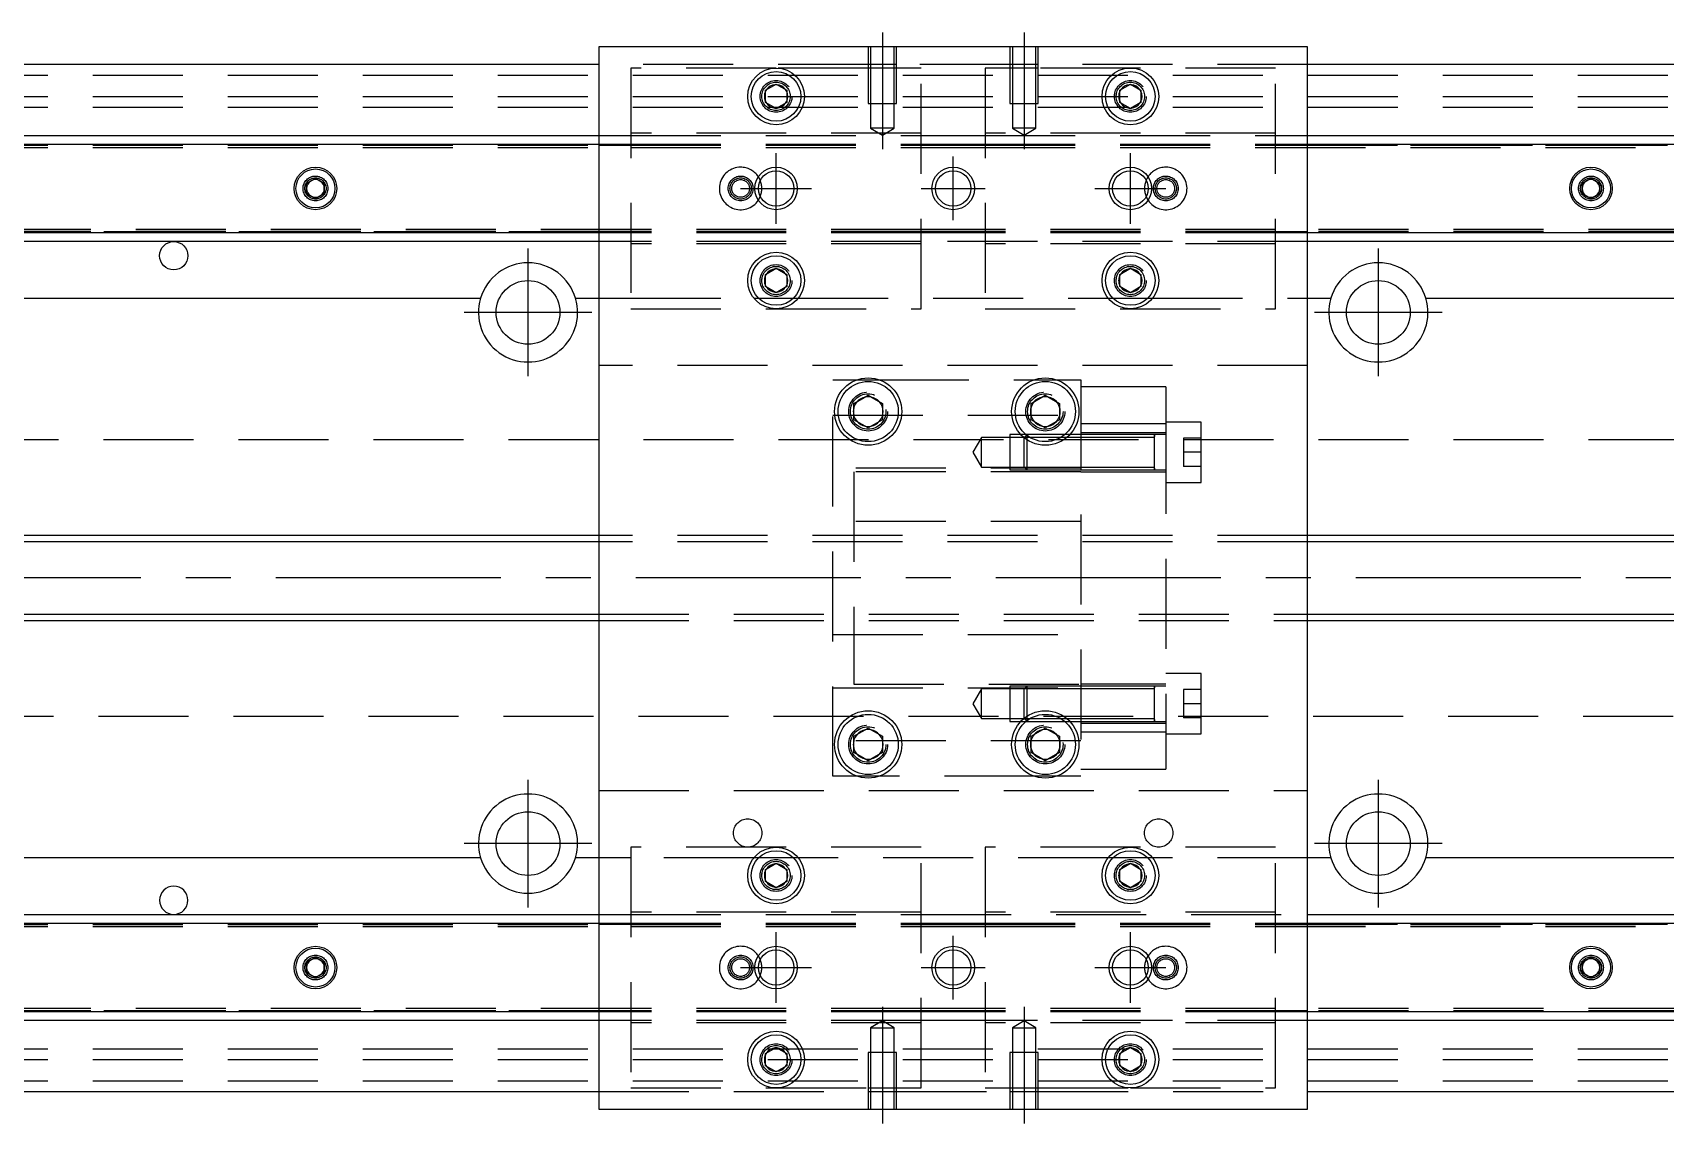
# Model space of a CAD drawing. Extents: x -10 to 896, y -252 to 77.
# Drawn here: x 220.1 to 450.5, y -77 to 77 of the extents above; entities that cross this region are included whole.
import ezdxf

# ---------------------------------------------------------------- set-up
doc = ezdxf.new("R2010")
doc.units = 0
doc.linetypes.add('CENTER', pattern=[50.8, 31.75, -6.35, 6.35, -6.35])
doc.linetypes.add('DASHED', pattern=[19.05, 12.7, -6.35])
doc.layers.get('0').update_dxf_attribs({"linetype": 'CONTINUOUS'})
doc.layers.add('CENTER', color=1, linetype='CENTER')

msp = doc.modelspace()

# ---------------------------------------------------------------- linework, layer by layer
at = {"color": 7, "linetype": 'CONTINUOUS'}
for p, q in [((400, 75), (300, 75)), ((300, 75), (300, -75)), ((400, -75), (400, 75)), ((300, 72.5), (0, 72.5)), ((700, 72.5), (400, 72.5)), ((323.5, 68.866026), (325, 69.73205)), ((325, 69.73205), (326.5, 68.866026)), ((373.5, 68.866026), (375, 69.73205)), ((375, 69.73205), (376.5, 68.866026)), ((323.5, 67.133974), (323.5, 68.866026)), ((325, 66.26795), (323.5, 67.133974)), ((326.5, 67.133974), (325, 66.26795)), ((326.5, 68.866026), (326.5, 67.133974)), ((373.5, 67.133974), (373.5, 68.866026)), ((375, 66.26795), (373.5, 67.133974)), ((376.5, 67.133974), (375, 66.26795)), ((376.5, 68.866026), (376.5, 67.133974)), ((0, 62.5), (300, 62.5)), ((400, 62.5), (700, 62.5)), ((0, 61.247728), (300, 61.247728)), ((400, 61.247728), (700, 61.247728)), ((258.75, 55.721688), (260, 56.443376)), ((258.75, 54.278312), (258.75, 55.721688)), ((260, 56.443376), (261.25, 55.721688)), ((261.25, 55.721688), (261.25, 54.278312)), ((438.75, 55.721688), (440, 56.443376)), ((438.75, 54.278312), (438.75, 55.721688)), ((440, 56.443376), (441.25, 55.721688)), ((441.25, 55.721688), (441.25, 54.278312)), ((260, 53.556624), (258.75, 54.278312)), ((261.25, 54.278312), (260, 53.556624)), ((440, 53.556624), (438.75, 54.278312)), ((441.25, 54.278312), (440, 53.556624)), ((300, 48.752272), (0, 48.752272)), ((700, 48.752272), (400, 48.752272)), ((300, 47.5), (0, 47.5)), ((700, 47.5), (400, 47.5)), ((323.5, 42.866026), (325, 43.73205)), ((323.5, 41.133974), (323.5, 42.866026)), ((325, 43.73205), (326.5, 42.866026)), ((326.5, 42.866026), (326.5, 41.133974)), ((373.5, 42.866026), (375, 43.73205)), ((373.5, 41.133974), (373.5, 42.866026)), ((375, 43.73205), (376.5, 42.866026)), ((376.5, 42.866026), (376.5, 41.133974)), ((176.708204, 39.5), (283.291796, 39.5)), ((296.708204, 39.5), (300, 39.5)), ((325, 40.26795), (323.5, 41.133974)), ((326.5, 41.133974), (325, 40.26795)), ((375, 40.26795), (373.5, 41.133974)), ((376.5, 41.133974), (375, 40.26795)), ((400, 39.5), (403.291796, 39.5)), ((416.708204, 39.5), (523.291796, 39.5)), ((336, 24.6547), (338, 25.809402)), ((338, 25.809402), (340, 24.6547)), ((361, 24.6547), (363, 25.809402)), ((363, 25.809402), (365, 24.6547)), ((336, 22.3453), (336, 24.6547)), ((340, 24.6547), (340, 22.3453)), ((361, 22.3453), (361, 24.6547)), ((365, 24.6547), (365, 22.3453)), ((338, 21.190598), (336, 22.3453)), ((340, 22.3453), (338, 21.190598)), ((363, 21.190598), (361, 22.3453)), ((365, 22.3453), (363, 21.190598)), ((300, 6), (60.5, 6)), ((650, 6), (400, 6)), ((60.5, -6), (300, -6)), ((400, -6), (650, -6)), ((336, -22.3453), (338, -21.190598)), ((336, -24.6547), (336, -22.3453)), ((338, -21.190598), (340, -22.3453)), ((340, -22.3453), (340, -24.6547)), ((361, -22.3453), (363, -21.190598)), ((361, -24.6547), (361, -22.3453)), ((363, -21.190598), (365, -22.3453)), ((365, -22.3453), (365, -24.6547)), ((338, -25.809402), (336, -24.6547)), ((340, -24.6547), (338, -25.809402)), ((363, -25.809402), (361, -24.6547)), ((365, -24.6547), (363, -25.809402)), ((283.291796, -39.5), (176.708204, -39.5)), ((300, -39.5), (296.708204, -39.5)), ((323.5, -41.133974), (325, -40.26795)), ((323.5, -42.866026), (323.5, -41.133974)), ((325, -40.26795), (326.5, -41.133974)), ((326.5, -41.133974), (326.5, -42.866026)), ((373.5, -41.133974), (375, -40.26795)), ((373.5, -42.866026), (373.5, -41.133974)), ((375, -40.26795), (376.5, -41.133974)), ((376.5, -41.133974), (376.5, -42.866026)), ((403.291796, -39.5), (400, -39.5)), ((523.291796, -39.5), (416.708204, -39.5)), ((325, -43.73205), (323.5, -42.866026)), ((326.5, -42.866026), (325, -43.73205)), ((375, -43.73205), (373.5, -42.866026)), ((376.5, -42.866026), (375, -43.73205)), ((0, -47.5), (300, -47.5)), ((400, -47.5), (700, -47.5)), ((0, -48.752272), (300, -48.752272)), ((400, -48.752272), (700, -48.752272)), ((258.75, -54.278312), (260, -53.556624)), ((258.75, -55.721688), (258.75, -54.278312)), ((260, -53.556624), (261.25, -54.278312)), ((261.25, -54.278312), (261.25, -55.721688)), ((438.75, -54.278312), (440, -53.556624)), ((438.75, -55.721688), (438.75, -54.278312)), ((440, -53.556624), (441.25, -54.278312)), ((441.25, -54.278312), (441.25, -55.721688)), ((260, -56.443376), (258.75, -55.721688)), ((261.25, -55.721688), (260, -56.443376)), ((440, -56.443376), (438.75, -55.721688)), ((441.25, -55.721688), (440, -56.443376)), ((300, -61.247728), (0, -61.247728)), ((700, -61.247728), (400, -61.247728)), ((300, -62.5), (0, -62.5)), ((700, -62.5), (400, -62.5)), ((323.5, -67.133974), (325, -66.26795)), ((325, -66.26795), (326.5, -67.133974)), ((373.5, -67.133974), (375, -66.26795)), ((375, -66.26795), (376.5, -67.133974)), ((323.5, -68.866026), (323.5, -67.133974)), ((325, -69.73205), (323.5, -68.866026)), ((326.5, -68.866026), (325, -69.73205)), ((326.5, -67.133974), (326.5, -68.866026)), ((373.5, -68.866026), (373.5, -67.133974)), ((375, -69.73205), (373.5, -68.866026)), ((376.5, -68.866026), (375, -69.73205)), ((376.5, -67.133974), (376.5, -68.866026)), ((0, -72.5), (300, -72.5)), ((400, -72.5), (700, -72.5)), ((300, -75), (400, -75))]:
    msp.add_line(p, q, dxfattribs=at)
at = {"color": 3, "linetype": 'DASHED'}
for p, q in [((338.000006, 75), (338.000006, 67)), ((338.35, 75), (338.35, 67)), ((341.65, 67), (341.65, 75)), ((341.999994, 67), (341.999994, 75)), ((358.000006, 75), (358.000006, 67)), ((358.35, 75), (358.35, 67)), ((361.65, 67), (361.65, 75)), ((361.999994, 67), (361.999994, 75)), ((338.000006, 72.5), (300, 72.5)), ((325, 72), (304.5, 72)), ((304.5, 72), (304.5, 38)), ((338.000006, 72), (325, 72)), ((341.999994, 72.5), (338.000006, 72.5)), ((341.999994, 72), (338.000006, 72)), ((358.000006, 72.5), (341.999994, 72.5)), ((345.5, 72), (341.999994, 72)), ((345.5, 38), (345.5, 72)), ((358.000006, 72), (354.5, 72)), ((354.5, 72), (354.5, 38)), ((361.999994, 72.5), (358.000006, 72.5)), ((361.999994, 72), (358.000006, 72)), ((400, 72.5), (361.999994, 72.5)), ((375, 72), (361.999994, 72)), ((395.5, 72), (375, 72)), ((395.5, 38), (395.5, 72)), ((0, 71), (700, 71)), ((0, 68), (700, 68)), ((326.973226, 68.326156), (327, 68)), ((338.000006, 67), (341.999994, 67)), ((338.35, 67), (338.35, 63.5)), ((341.65, 63.5), (341.65, 67)), ((358.000006, 67), (361.999994, 67)), ((358.35, 67), (358.35, 63.5)), ((361.65, 63.5), (361.65, 67)), ((373, 68), (373.023172, 68.30356)), ((0, 66.5), (700, 66.5)), ((300, 62.5), (304.5, 62.5)), ((345.5, 62.8), (304.5, 62.8)), ((304.5, 62.5), (345.5, 62.5)), ((341.65, 63.5), (338.35, 63.5)), ((338.35, 63.5), (340, 62.547372)), ((340, 62.547372), (341.65, 63.5)), ((345.5, 62.5), (354.5, 62.5)), ((395.5, 62.8), (354.5, 62.8)), ((354.5, 62.5), (400, 62.5)), ((361.65, 63.5), (358.35, 63.5)), ((358.35, 63.5), (360, 62.547372)), ((360, 62.547372), (361.65, 63.5)), ((0, 61.1147), (300, 61.1147)), ((0, 61.1), (304.5, 61.1)), ((0, 60.8), (304.5, 60.8)), ((300, 61.247728), (304.5, 61.247728)), ((300, 61.1147), (304.5, 61.1147)), ((304.5, 61.247728), (345.5, 61.247728)), ((304.5, 61.1147), (345.5, 61.1147)), ((304.5, 61.1), (345.5, 61.1)), ((304.5, 60.8), (345.5, 60.8)), ((345.5, 61.247728), (354.5, 61.247728)), ((345.5, 61.1147), (354.5, 61.1147)), ((345.5, 61.1), (354.5, 61.1)), ((345.5, 60.8), (354.5, 60.8)), ((354.5, 61.247728), (395.5, 61.247728)), ((354.5, 61.1147), (395.5, 61.1147)), ((354.5, 61.1), (395.5, 61.1)), ((354.5, 60.8), (395.5, 60.8)), ((395.5, 61.247728), (400, 61.247728)), ((395.5, 61.1147), (400, 61.1147)), ((395.5, 61.1), (700, 61.1)), ((395.5, 60.8), (700, 60.8)), ((400, 61.1147), (700, 61.1147)), ((258.5, 55), (258.52041, 55.24661)), ((441.477374, 55.25955), (441.5, 55)), ((304.5, 49.2), (0, 49.2)), ((304.5, 48.9), (0, 48.9)), ((300, 48.8853), (0, 48.8853)), ((304.5, 48.8853), (300, 48.8853)), ((304.5, 48.752272), (300, 48.752272)), ((345.5, 49.2), (304.5, 49.2)), ((345.5, 48.9), (304.5, 48.9)), ((345.5, 48.8853), (304.5, 48.8853)), ((345.5, 48.752272), (304.5, 48.752272)), ((354.5, 49.2), (345.5, 49.2)), ((354.5, 48.9), (345.5, 48.9)), ((354.5, 48.8853), (345.5, 48.8853)), ((354.5, 48.752272), (345.5, 48.752272)), ((395.5, 49.2), (354.5, 49.2)), ((395.5, 48.9), (354.5, 48.9)), ((395.5, 48.8853), (354.5, 48.8853)), ((395.5, 48.752272), (354.5, 48.752272)), ((700, 49.2), (395.5, 49.2)), ((700, 48.9), (395.5, 48.9)), ((400, 48.8853), (395.5, 48.8853)), ((400, 48.752272), (395.5, 48.752272)), ((700, 48.8853), (400, 48.8853)), ((304.5, 47.5), (300, 47.5)), ((345.5, 47.5), (304.5, 47.5)), ((345.5, 47.2), (304.5, 47.2)), ((400, 47.5), (345.5, 47.5)), ((395.5, 47.2), (354.5, 47.2)), ((323, 42), (323.030168, 42.346066)), ((373, 42), (373.030168, 42.346066)), ((300, 39.5), (304.5, 39.5)), ((304.5, 39.5), (321.877502, 39.5)), ((321.877502, 39.5), (322.55051, 39.5)), ((322.55051, 39.5), (327.44949, 39.5)), ((327.44949, 39.5), (328.122498, 39.5)), ((328.122498, 39.5), (371.877502, 39.5)), ((371.877502, 39.5), (372.55051, 39.5)), ((372.55051, 39.5), (377.44949, 39.5)), ((377.44949, 39.5), (378.122498, 39.5)), ((378.122498, 39.5), (400, 39.5)), ((304.5, 38), (325, 38)), ((325, 38), (345.5, 38)), ((354.5, 38), (375, 38)), ((375, 38), (395.5, 38)), ((400, 30), (300, 30)), ((333, 28), (336.47931, 28)), ((333, -28), (333, 28)), ((336.47931, 28), (339.52069, 28)), ((339.52069, 28), (361.47931, 28)), ((361.47931, 28), (364.52069, 28)), ((364.52069, 28), (368, 28)), ((368, 28), (368, -28)), ((380, 27), (368, 27)), ((380, 27), (380, 21.748564)), ((340.483582, 23.786038), (340.5, 23.5)), ((360.5, 23.5), (360.518502, 23.803588)), ((333, 23), (368, 23)), ((380, 21.748564), (368, 21.748564)), ((385, 22.00352), (380, 22.00352)), ((380, 21.748564), (380, -21.748564)), ((385, 13.50352), (385, 22.00352)), ((700, 19.5), (76.969694, 19.5)), ((354, 19.85352), (352.787564, 17.75352)), ((354, 15.65352), (354, 19.85352)), ((358, 19.85352), (354, 19.85352)), ((358, 20.253516), (358, 15.253526)), ((359.532604, 20.253516), (358, 20.253516)), ((360, 19.85352), (358, 19.85352)), ((360.25722, 20.253516), (359.532604, 20.253516)), ((360.33547, 20.18899), (360, 19.85352)), ((360, 19.81727), (360, 19.85352)), ((360.816954, 19.85352), (360, 19.85352)), ((360, 15.65352), (360, 19.81727)), ((360.4, 20.253518), (360.25722, 20.253516)), ((360.4, 20.25352), (360.33547, 20.18899)), ((360.4, 20.25352), (360.4, 20.13808)), ((365.742786, 20.25352), (360.4, 20.25352)), ((365.74278, 20.253516), (360.4, 20.253518)), ((360.4, 20.13808), (360.4, 19.524764)), ((360.4, 19.524764), (360.4, 15.25352)), ((365.183046, 19.85352), (360.816954, 19.85352)), ((366.04396, 19.85352), (365.183046, 19.85352)), ((366.467396, 20.253516), (365.74278, 20.253516)), ((366.467402, 20.25352), (365.742786, 20.25352)), ((368, 19.85352), (366.04396, 19.85352)), ((368, 20.253516), (366.467396, 20.253516)), ((368, 20.25352), (366.467402, 20.25352)), ((380, 20.50352), (368, 20.50352)), ((378.405, 20.25352), (368, 20.25352)), ((378.4, 19.85352), (368, 19.85352)), ((380, 20.25352), (378.395, 20.25352)), ((378.4, 15.253516), (378.4, 20.253526)), ((378.4, 19.85352), (378.4, 20.253526)), ((378.4, 15.253516), (378.4, 20.253526)), ((378.4, 19.996122), (378.4, 20.25352)), ((378.4, 20.25352), (378.4, 19.996072)), ((378.4, 15.51097), (378.4, 19.996122)), ((378.4, 15.65352), (378.4, 19.85352)), ((382.5, 19.75352), (382.5, 17.75352)), ((385, 19.75352), (382.5, 19.75352)), ((352.787564, 17.75352), (354, 15.65352)), ((382.5, 17.75352), (382.5, 15.75352)), ((385, 17.75352), (382.5, 17.75352)), ((368, 15.5), (333, 15.5)), ((336, 15), (336, -15)), ((368, 15), (336, 15)), ((354, 15.65352), (358, 15.65352)), ((358, 15.65352), (360, 15.65352)), ((358, 15.253526), (360.4, 15.253524)), ((360, 15.65352), (368, 15.65352)), ((360, 15.65352), (360.4, 15.25352)), ((360.4, 15.253524), (368, 15.253526)), ((360.4, 15.25352), (368, 15.25352)), ((368, 15.65352), (378.4, 15.65352)), ((368, 15.25352), (378.405, 15.25352)), ((368, 15.00352), (380, 15.00352)), ((378.395, 15.25352), (380, 15.25352)), ((378.4, 15.253516), (378.4, 15.65352)), ((378.4, 15.510988), (378.4, 15.25352)), ((378.4, 15.25352), (378.4, 15.51097)), ((385, 15.75352), (382.5, 15.75352)), ((380, 13.50352), (385, 13.50352)), ((368, 8), (333, 8)), ((400, 6), (300, 6)), ((400, 5.125), (300, 5.125)), ((300, -5.125), (400, -5.125)), ((300, -6), (400, -6)), ((333, -8), (368, -8)), ((385, -13.50352), (380, -13.50352)), ((385, -22.00352), (385, -13.50352)), ((333, -15.5), (368, -15.5)), ((336, -15), (368, -15)), ((354, -15.65352), (352.787564, -17.75352)), ((354, -19.85352), (354, -15.65352)), ((358, -15.65352), (354, -15.65352)), ((358, -15.253526), (358, -20.253516)), ((360.399994, -15.253526), (358, -15.253526)), ((360, -15.65352), (358, -15.65352)), ((360.4, -15.25352), (360, -15.65352)), ((360, -19.81727), (360, -15.65352)), ((368, -15.65352), (360, -15.65352)), ((368, -15.253526), (360.399994, -15.253526)), ((360.4, -15.25352), (360.4, -19.524764)), ((368, -15.25352), (360.4, -15.25352)), ((380, -15.00352), (368, -15.00352)), ((378.405, -15.25352), (368, -15.25352)), ((378.4, -15.65352), (368, -15.65352)), ((380, -15.25352), (378.395, -15.25352)), ((378.4, -20.253526), (378.4, -15.253516)), ((378.4, -20.25267), (378.4, -15.253516)), ((378.4, -15.51092), (378.4, -15.25352)), ((378.4, -15.25352), (378.4, -15.51097)), ((378.4, -19.996072), (378.4, -15.51092)), ((382.5, -15.75352), (382.5, -17.75352)), ((385, -15.75352), (382.5, -15.75352)), ((352.787564, -17.75352), (354, -19.85352)), ((382.5, -17.75352), (382.5, -19.75352)), ((385, -17.75352), (382.5, -17.75352)), ((76.969694, -19.5), (700, -19.5)), ((354, -19.85352), (358, -19.85352)), ((358, -19.85352), (360, -19.85352)), ((358, -20.253516), (359.532604, -20.253516)), ((359.532604, -20.253516), (360.25722, -20.253516)), ((360, -19.85352), (360, -19.81727)), ((360, -19.85352), (360.816954, -19.85352)), ((360, -19.85352), (360.33547, -20.18899)), ((360.25722, -20.253516), (360.399994, -20.253516)), ((360.33547, -20.18899), (360.4, -20.25352)), ((360.399994, -20.253516), (365.74278, -20.253516)), ((360.4, -19.524764), (360.4, -20.13808)), ((360.4, -20.13808), (360.4, -20.25352)), ((360.4, -20.25352), (365.742786, -20.25352)), ((360.816954, -19.85352), (365.183046, -19.85352)), ((365.183046, -19.85352), (366.04396, -19.85352)), ((365.74278, -20.253516), (366.467396, -20.253516)), ((365.742786, -20.25352), (366.467402, -20.25352)), ((366.04396, -19.85352), (368, -19.85352)), ((366.467396, -20.253516), (368, -20.253516)), ((366.467402, -20.25352), (368, -20.25352)), ((368, -19.85352), (378.4, -19.85352)), ((368, -20.25352), (378.405, -20.25352)), ((368, -20.50352), (380, -20.50352)), ((378.395, -20.25352), (380, -20.25352)), ((378.4, -19.996054), (378.4, -20.25352)), ((378.4, -20.25352), (378.4, -19.996072)), ((378.4, -20.253526), (378.4, -20.25267)), ((385, -19.75352), (382.5, -19.75352)), ((368, -23), (333, -23)), ((380, -21.748564), (368, -21.748564)), ((380, -21.748564), (368, -21.748564)), ((380, -21.748564), (380, -27)), ((380, -22.00352), (385, -22.00352)), ((335.5, -23.5), (335.518502, -23.196412)), ((365.483582, -23.213962), (365.5, -23.5)), ((368, -27), (380, -27)), ((336.47931, -28), (333, -28)), ((339.52069, -28), (336.47931, -28)), ((361.47931, -28), (339.52069, -28)), ((364.52069, -28), (361.47931, -28)), ((368, -28), (364.52069, -28)), ((300, -30), (400, -30)), ((304.5, -38), (304.5, -72)), ((325, -38), (304.5, -38)), ((345.5, -38), (325, -38)), ((345.5, -72), (345.5, -38)), ((375, -38), (354.5, -38)), ((354.5, -38), (354.5, -72)), ((395.5, -38), (375, -38)), ((395.5, -72), (395.5, -38)), ((304.5, -39.5), (300, -39.5)), ((321.877502, -39.5), (304.5, -39.5)), ((322.55051, -39.5), (321.877502, -39.5)), ((327.44949, -39.5), (322.55051, -39.5)), ((328.122498, -39.5), (327.44949, -39.5)), ((371.877502, -39.5), (328.122498, -39.5)), ((372.55051, -39.5), (371.877502, -39.5)), ((377.44949, -39.5), (372.55051, -39.5)), ((378.122498, -39.5), (377.44949, -39.5)), ((400, -39.5), (378.122498, -39.5)), ((323, -42), (323.030168, -41.653934)), ((376.973226, -41.673844), (377, -42)), ((300, -47.5), (304.5, -47.5)), ((345.5, -47.2), (304.5, -47.2)), ((304.5, -47.5), (345.5, -47.5)), ((345.5, -47.5), (400, -47.5)), ((395.5, -47.2), (354.5, -47.2)), ((0, -48.8853), (300, -48.8853)), ((0, -48.9), (304.5, -48.9)), ((0, -49.2), (304.5, -49.2)), ((300, -48.752272), (304.5, -48.752272)), ((300, -48.8853), (304.5, -48.8853)), ((304.5, -48.752272), (345.5, -48.752272)), ((304.5, -48.8853), (345.5, -48.8853)), ((304.5, -48.9), (345.5, -48.9)), ((304.5, -49.2), (345.5, -49.2)), ((345.5, -48.752272), (354.5, -48.752272)), ((345.5, -48.8853), (354.5, -48.8853)), ((345.5, -48.9), (354.5, -48.9)), ((345.5, -49.2), (354.5, -49.2)), ((354.5, -48.752272), (395.5, -48.752272)), ((354.5, -48.8853), (395.5, -48.8853)), ((354.5, -48.9), (395.5, -48.9)), ((354.5, -49.2), (395.5, -49.2)), ((395.5, -48.752272), (400, -48.752272)), ((395.5, -48.8853), (400, -48.8853)), ((395.5, -48.9), (700, -48.9)), ((395.5, -49.2), (700, -49.2)), ((400, -48.8853), (700, -48.8853)), ((261.477374, -54.74045), (261.5, -55)), ((438.5, -55), (438.52041, -54.75339)), ((304.5, -60.8), (0, -60.8)), ((304.5, -61.1), (0, -61.1)), ((300, -61.1147), (0, -61.1147)), ((304.5, -61.1147), (300, -61.1147)), ((304.5, -61.247728), (300, -61.247728)), ((345.5, -60.8), (304.5, -60.8)), ((345.5, -61.1), (304.5, -61.1)), ((345.5, -61.1147), (304.5, -61.1147)), ((345.5, -61.247728), (304.5, -61.247728)), ((354.5, -60.8), (345.5, -60.8)), ((354.5, -61.1), (345.5, -61.1)), ((354.5, -61.1147), (345.5, -61.1147)), ((354.5, -61.247728), (345.5, -61.247728)), ((395.5, -60.8), (354.5, -60.8)), ((395.5, -61.1), (354.5, -61.1)), ((395.5, -61.1147), (354.5, -61.1147)), ((395.5, -61.247728), (354.5, -61.247728)), ((700, -60.8), (395.5, -60.8)), ((700, -61.1), (395.5, -61.1)), ((400, -61.1147), (395.5, -61.1147)), ((400, -61.247728), (395.5, -61.247728)), ((700, -61.1147), (400, -61.1147)), ((304.5, -62.5), (300, -62.5)), ((345.5, -62.5), (304.5, -62.5)), ((345.5, -62.8), (304.5, -62.8)), ((340, -62.547372), (338.35, -63.5)), ((338.35, -63.5), (340, -63.5)), ((338.35, -63.5), (338.35, -67)), ((341.65, -63.5), (340, -62.547372)), ((340, -63.5), (341.65, -63.5)), ((341.65, -67), (341.65, -63.5)), ((354.5, -62.5), (345.5, -62.5)), ((400, -62.5), (354.5, -62.5)), ((395.5, -62.8), (354.5, -62.8)), ((360, -62.547372), (358.35, -63.5)), ((358.35, -63.5), (360, -63.5)), ((358.35, -63.5), (358.35, -67)), ((361.65, -63.5), (360, -62.547372)), ((360, -63.5), (361.65, -63.5)), ((361.65, -67), (361.65, -63.5)), ((0, -66.5), (700, -66.5)), ((0, -68), (700, -68)), ((323, -68), (323.023172, -67.69644)), ((341.999994, -67), (338.000006, -67)), ((338.000006, -67), (338.000006, -75)), ((338.35, -67), (338.35, -75)), ((341.65, -75), (341.65, -67)), ((341.999994, -75), (341.999994, -67)), ((361.999994, -67), (358.000006, -67)), ((358.000006, -67), (358.000006, -75)), ((358.35, -67), (358.35, -75)), ((361.65, -75), (361.65, -67)), ((361.999994, -75), (361.999994, -67)), ((376.973226, -67.673844), (377, -68)), ((0, -71), (700, -71)), ((300, -72.5), (338.000006, -72.5)), ((304.5, -72), (325, -72)), ((325, -72), (338.000006, -72)), ((338.000006, -72), (341.999994, -72)), ((338.000006, -72.5), (341.999994, -72.5)), ((341.999994, -72), (345.5, -72)), ((341.999994, -72.5), (358.000006, -72.5)), ((354.5, -72), (358.000006, -72)), ((358.000006, -72), (361.999994, -72)), ((358.000006, -72.5), (361.999994, -72.5)), ((361.999994, -72), (375, -72)), ((361.999994, -72.5), (400, -72.5)), ((375, -72), (395.5, -72))]:
    msp.add_line(p, q, dxfattribs=at)
at = {"color": 3, "linetype": 'CONTINUOUS'}
for p, q in [((300, 5.125), (60.5, 5.125)), ((650, 5.125), (400, 5.125)), ((60.5, -5.125), (300, -5.125)), ((400, -5.125), (650, -5.125))]:
    msp.add_line(p, q, dxfattribs=at)
at = {"color": 7, "linetype": 'CONTINUOUS'}
for centre, radius in [((325, 68), 4), ((325, 68), 3.5), ((375, 68), 4), ((375, 68), 3.5), ((260, 55), 3), ((260, 55), 2.75), ((350, 55), 3), ((440, 55), 3), ((440, 55), 2.75), ((325, 55), 2.5), ((350, 55), 2.5), ((375, 55), 2.5), ((240, 45.5), 2), ((325, 42), 4), ((325, 42), 3.5), ((375, 42), 4), ((375, 42), 3.5), ((290, 37.5), 4.5), ((410, 37.5), 4.5), ((338, 23.5), 4.75), ((338, 23.5), 4.25), ((363, 23.5), 4.75), ((363, 23.5), 4.25), ((338, -23.5), 4.75), ((338, -23.5), 4.25), ((363, -23.5), 4.75), ((363, -23.5), 4.25), ((290, -37.5), 4.5), ((410, -37.5), 4.5), ((325, -42), 4), ((325, -42), 3.5), ((375, -42), 4), ((375, -42), 3.5), ((260, -55), 3), ((260, -55), 2.75), ((325, -55), 2.5), ((350, -55), 3), ((350, -55), 2.5), ((375, -55), 2.5), ((440, -55), 3), ((440, -55), 2.75), ((325, -68), 4), ((325, -68), 3.5), ((375, -68), 4), ((375, -68), 3.5)]:
    msp.add_circle(centre, radius, dxfattribs=at)
at = {"color": 3, "linetype": 'DASHED'}
for centre, radius in [((325, 68), 2.25), ((325, 68), 2), ((375, 68), 2.25), ((375, 68), 2), ((260, 55), 1.75), ((260, 55), 1.5), ((320, 55), 1.75), ((320, 55), 1.5), ((320, 55), 1.25), ((380, 55), 1.75), ((380, 55), 1.5), ((380, 55), 1.25), ((440, 55), 1.75), ((440, 55), 1.5), ((325, 42), 2.25), ((325, 42), 2), ((375, 42), 2.25), ((375, 42), 2), ((338, 23.5), 2.75), ((338, 23.5), 2.5), ((363, 23.5), 2.75), ((363, 23.5), 2.5), ((338, -23.5), 2.75), ((338, -23.5), 2.5), ((363, -23.5), 2.75), ((363, -23.5), 2.5), ((321, -36), 2), ((379, -36), 2), ((325, -42), 2.25), ((325, -42), 2), ((375, -42), 2.25), ((375, -42), 2), ((260, -55), 1.75), ((260, -55), 1.5), ((320, -55), 1.75), ((320, -55), 1.5), ((320, -55), 1.25), ((380, -55), 1.75), ((380, -55), 1.5), ((380, -55), 1.25), ((440, -55), 1.75), ((440, -55), 1.5), ((325, -68), 2.25), ((325, -68), 2), ((375, -68), 2.25), ((375, -68), 2)]:
    msp.add_circle(centre, radius, dxfattribs=at)
at = {"color": 3, "linetype": 'CONTINUOUS'}
for centre in [(325, 55), (375, 55), (325, -55), (375, -55)]:
    msp.add_circle(centre, 3, dxfattribs=at)
at = {"color": 7, "linetype": 'CONTINUOUS'}
for centre, radius, start, end in [((325, 68), 1.65, 95.380023, 144.619977), ((325, 68), 1.65, 84.619977, 95.380023), ((325, 68), 1.65, 35.380023, 84.619977), ((375, 68), 1.65, 95.380023, 144.619977), ((375, 68), 1.65, 84.619977, 95.380023), ((375, 68), 1.65, 35.380023, 84.619977), ((325, 68), 1.65, 155.380023, 180), ((325, 68), 1.65, 180, 204.619977), ((325, 68), 1.65, 144.619977, 155.380023), ((325, 68), 1.65, 204.619977, 215.380023), ((325, 68), 1.65, 215.380023, 264.619977), ((325, 68), 1.65, 275.380023, 324.619977), ((325, 68), 1.65, 24.619977, 35.380023), ((325, 68), 1.65, 324.619977, 335.380023), ((325, 68), 1.65, 335.380023, 24.619977), ((375, 68), 1.65, 155.380023, 180), ((375, 68), 1.65, 180, 204.619977), ((375, 68), 1.65, 144.619977, 155.380023), ((375, 68), 1.65, 204.619977, 215.380023), ((375, 68), 1.65, 215.380023, 264.619977), ((375, 68), 1.65, 275.380023, 324.619977), ((375, 68), 1.65, 24.619977, 35.380023), ((375, 68), 1.65, 324.619977, 335.380023), ((375, 68), 1.65, 335.380023, 24.619977), ((325, 68), 1.65, 264.619977, 275.380023), ((375, 68), 1.65, 264.619977, 275.380023), ((260, 55), 1.25, 120, 180), ((260, 55), 1.25, 60, 120), ((260, 55), 1.25, 0, 60), ((440, 55), 1.25, 120, 180), ((440, 55), 1.25, 60, 120), ((440, 55), 1.25, 0, 60), ((260, 55), 1.25, 180, 240), ((260, 55), 1.25, 240, 300), ((260, 55), 1.25, 300, 0), ((440, 55), 1.25, 180, 240), ((440, 55), 1.25, 240, 300), ((440, 55), 1.25, 300, 0), ((290, 37.5), 7, 16.60155, 163.39845), ((410, 37.5), 7, 16.60155, 163.39845), ((325, 42), 1.65, 155.380023, 180), ((325, 42), 1.65, 180, 204.619977), ((325, 42), 1.65, 144.619977, 155.380023), ((325, 42), 1.65, 95.380023, 144.619977), ((325, 42), 1.65, 84.619977, 95.380023), ((325, 42), 1.65, 35.380023, 84.619977), ((325, 42), 1.65, 24.619977, 35.380023), ((325, 42), 1.65, 335.380023, 24.619977), ((375, 42), 1.65, 155.380023, 180), ((375, 42), 1.65, 180, 204.619977), ((375, 42), 1.65, 144.619977, 155.380023), ((375, 42), 1.65, 95.380023, 144.619977), ((375, 42), 1.65, 84.619977, 95.380023), ((375, 42), 1.65, 35.380023, 84.619977), ((375, 42), 1.65, 24.619977, 35.380023), ((375, 42), 1.65, 335.380023, 24.619977), ((290, 37.5), 7, 163.39845, 16.60155), ((325, 42), 1.65, 204.619977, 215.380023), ((325, 42), 1.65, 215.380023, 264.619977), ((325, 42), 1.65, 264.619977, 275.380023), ((325, 42), 1.65, 275.380023, 324.619977), ((325, 42), 1.65, 324.619977, 335.380023), ((375, 42), 1.65, 204.619977, 215.380023), ((375, 42), 1.65, 215.380023, 264.619977), ((375, 42), 1.65, 264.619977, 275.380023), ((375, 42), 1.65, 275.380023, 324.619977), ((375, 42), 1.65, 324.619977, 335.380023), ((410, 37.5), 7, 163.39845, 16.60155), ((338, 23.5), 2.1, 102.24721, 137.75279), ((338, 23.5), 2.1, 77.75279, 102.24721), ((338, 23.5), 2.1, 42.24721, 77.75279), ((363, 23.5), 2.1, 102.24721, 137.75279), ((363, 23.5), 2.1, 77.75279, 102.24721), ((363, 23.5), 2.1, 42.24721, 77.75279), ((338, 23.5), 2.1, 162.24721, 180), ((338, 23.5), 2.1, 180, 197.75279), ((338, 23.5), 2.1, 137.75279, 162.24721), ((338, 23.5), 2.1, 17.75279, 42.24721), ((338, 23.5), 2.1, 342.24721, 17.75279), ((363, 23.5), 2.1, 162.24721, 180), ((363, 23.5), 2.1, 180, 197.75279), ((363, 23.5), 2.1, 137.75279, 162.24721), ((363, 23.5), 2.1, 17.75279, 42.24721), ((363, 23.5), 2.1, 342.24721, 17.75279), ((338, 23.5), 2.1, 197.75279, 222.24721), ((338, 23.5), 2.1, 222.24721, 257.75279), ((338, 23.5), 2.1, 257.75279, 282.24721), ((338, 23.5), 2.1, 282.24721, 317.75279), ((338, 23.5), 2.1, 317.75279, 342.24721), ((363, 23.5), 2.1, 197.75279, 222.24721), ((363, 23.5), 2.1, 222.24721, 257.75279), ((363, 23.5), 2.1, 257.75279, 282.24721), ((363, 23.5), 2.1, 282.24721, 317.75279), ((363, 23.5), 2.1, 317.75279, 342.24721), ((338, -23.5), 2.1, 162.24721, 180), ((338, -23.5), 2.1, 137.75279, 162.24721), ((338, -23.5), 2.1, 102.24721, 137.75279), ((338, -23.5), 2.1, 77.75279, 102.24721), ((338, -23.5), 2.1, 42.24721, 77.75279), ((338, -23.5), 2.1, 17.75279, 42.24721), ((338, -23.5), 2.1, 342.24721, 17.75279), ((363, -23.5), 2.1, 162.24721, 180), ((363, -23.5), 2.1, 137.75279, 162.24721), ((363, -23.5), 2.1, 102.24721, 137.75279), ((363, -23.5), 2.1, 77.75279, 102.24721), ((363, -23.5), 2.1, 42.24721, 77.75279), ((363, -23.5), 2.1, 17.75279, 42.24721), ((363, -23.5), 2.1, 342.24721, 17.75279), ((338, -23.5), 2.1, 180, 197.75279), ((338, -23.5), 2.1, 197.75279, 222.24721), ((338, -23.5), 2.1, 222.24721, 257.75279), ((338, -23.5), 2.1, 282.24721, 317.75279), ((338, -23.5), 2.1, 317.75279, 342.24721), ((363, -23.5), 2.1, 180, 197.75279), ((363, -23.5), 2.1, 197.75279, 222.24721), ((363, -23.5), 2.1, 222.24721, 257.75279), ((363, -23.5), 2.1, 282.24721, 317.75279), ((363, -23.5), 2.1, 317.75279, 342.24721), ((338, -23.5), 2.1, 257.75279, 282.24721), ((363, -23.5), 2.1, 257.75279, 282.24721), ((290, -37.5), 7, 343.39845, 196.60155), ((410, -37.5), 7, 343.39845, 196.60155), ((290, -37.5), 7, 196.60155, 343.39845), ((325, -42), 1.65, 155.380023, 180), ((325, -42), 1.65, 144.619977, 155.380023), ((325, -42), 1.65, 95.380023, 144.619977), ((325, -42), 1.65, 84.619977, 95.380023), ((325, -42), 1.65, 35.380023, 84.619977), ((325, -42), 1.65, 24.619977, 35.380023), ((325, -42), 1.65, 335.380023, 24.619977), ((375, -42), 1.65, 155.380023, 180), ((375, -42), 1.65, 144.619977, 155.380023), ((375, -42), 1.65, 95.380023, 144.619977), ((375, -42), 1.65, 84.619977, 95.380023), ((375, -42), 1.65, 35.380023, 84.619977), ((375, -42), 1.65, 24.619977, 35.380023), ((375, -42), 1.65, 335.380023, 24.619977), ((410, -37.5), 7, 196.60155, 343.39845), ((240, -45.5), 2, 90, 270), ((240, -45.5), 2, 270, 90), ((325, -42), 1.65, 180, 204.619977), ((325, -42), 1.65, 204.619977, 215.380023), ((325, -42), 1.65, 215.380023, 264.619977), ((325, -42), 1.65, 264.619977, 275.380023), ((325, -42), 1.65, 275.380023, 324.619977), ((325, -42), 1.65, 324.619977, 335.380023), ((375, -42), 1.65, 180, 204.619977), ((375, -42), 1.65, 204.619977, 215.380023), ((375, -42), 1.65, 215.380023, 264.619977), ((375, -42), 1.65, 264.619977, 275.380023), ((375, -42), 1.65, 275.380023, 324.619977), ((375, -42), 1.65, 324.619977, 335.380023), ((260, -55), 1.25, 120, 180), ((260, -55), 1.25, 180, 240), ((260, -55), 1.25, 60, 120), ((260, -55), 1.25, 0, 60), ((260, -55), 1.25, 300, 0), ((440, -55), 1.25, 120, 180), ((440, -55), 1.25, 180, 240), ((440, -55), 1.25, 60, 120), ((440, -55), 1.25, 0, 60), ((440, -55), 1.25, 300, 0), ((260, -55), 1.25, 240, 300), ((440, -55), 1.25, 240, 300), ((325, -68), 1.65, 95.380023, 144.619977), ((325, -68), 1.65, 84.619977, 95.380023), ((325, -68), 1.65, 35.380023, 84.619977), ((375, -68), 1.65, 95.380023, 144.619977), ((375, -68), 1.65, 84.619977, 95.380023), ((375, -68), 1.65, 35.380023, 84.619977), ((325, -68), 1.65, 155.380023, 180), ((325, -68), 1.65, 180, 204.619977), ((325, -68), 1.65, 144.619977, 155.380023), ((325, -68), 1.65, 204.619977, 215.380023), ((325, -68), 1.65, 215.380023, 264.619977), ((325, -68), 1.65, 275.380023, 324.619977), ((325, -68), 1.65, 24.619977, 35.380023), ((325, -68), 1.65, 324.619977, 335.380023), ((325, -68), 1.65, 335.380023, 24.619977), ((375, -68), 1.65, 155.380023, 180), ((375, -68), 1.65, 180, 204.619977), ((375, -68), 1.65, 144.619977, 155.380023), ((375, -68), 1.65, 204.619977, 215.380023), ((375, -68), 1.65, 215.380023, 264.619977), ((375, -68), 1.65, 275.380023, 324.619977), ((375, -68), 1.65, 24.619977, 35.380023), ((375, -68), 1.65, 324.619977, 335.380023), ((375, -68), 1.65, 335.380023, 24.619977), ((325, -68), 1.65, 264.619977, 275.380023), ((375, -68), 1.65, 264.619977, 275.380023)]:
    msp.add_arc(centre, radius, start, end, dxfattribs=at)
at = {"color": 3, "linetype": 'DASHED'}
for centre, start, end in [((320, 55), 90, 326.44269), ((320, 55), 33.55731, 90), ((380, 55), 213.55731, 90), ((380, 55), 90, 146.44269), ((320, 55), 22.331645, 33.55731), ((320, 55), 337.668355, 22.331645), ((380, 55), 157.668355, 202.331645), ((380, 55), 146.44269, 157.668355), ((320, 55), 326.44269, 337.668355), ((380, 55), 202.331645, 213.55731), ((320, -55), 90, 326.44269), ((320, -55), 33.55731, 90), ((380, -55), 213.55731, 90), ((380, -55), 90, 146.44269), ((320, -55), 22.331645, 33.55731), ((320, -55), 337.668355, 22.331645), ((380, -55), 157.668355, 202.331645), ((380, -55), 146.44269, 157.668355), ((320, -55), 326.44269, 337.668355), ((380, -55), 202.331645, 213.55731)]:
    msp.add_arc(centre, 3, start, end, dxfattribs=at)
at = {"layer": 'CENTER', "color": 1, "linetype": 'CENTER'}
for p, q in [((340, 77), (340, 60.547372)), ((360, 77), (360, 60.547372)), ((325, 50), (325, 60)), ((375, 50), (375, 60)), ((350, 50.5), (350, 59.5)), ((320, 55), (330, 55)), ((345.5, 55), (354.5, 55)), ((370, 55), (380, 55)), ((290, 28.5), (290, 46.5)), ((410, 28.5), (410, 46.5)), ((299, 37.5), (281, 37.5)), ((419, 37.5), (401, 37.5)), ((743.361871, 0), (-10.32213, 0)), ((290, -46.5), (290, -28.5)), ((410, -46.5), (410, -28.5)), ((299, -37.5), (281, -37.5)), ((419, -37.5), (401, -37.5)), ((325, -60), (325, -50)), ((350, -59.5), (350, -50.5)), ((375, -60), (375, -50)), ((320, -55), (330, -55)), ((345.5, -55), (354.5, -55)), ((370, -55), (380, -55)), ((340, -60.547372), (340, -77)), ((360, -60.547372), (360, -77))]:
    msp.add_line(p, q, dxfattribs=at)

doc.saveas('drawing.dxf')
